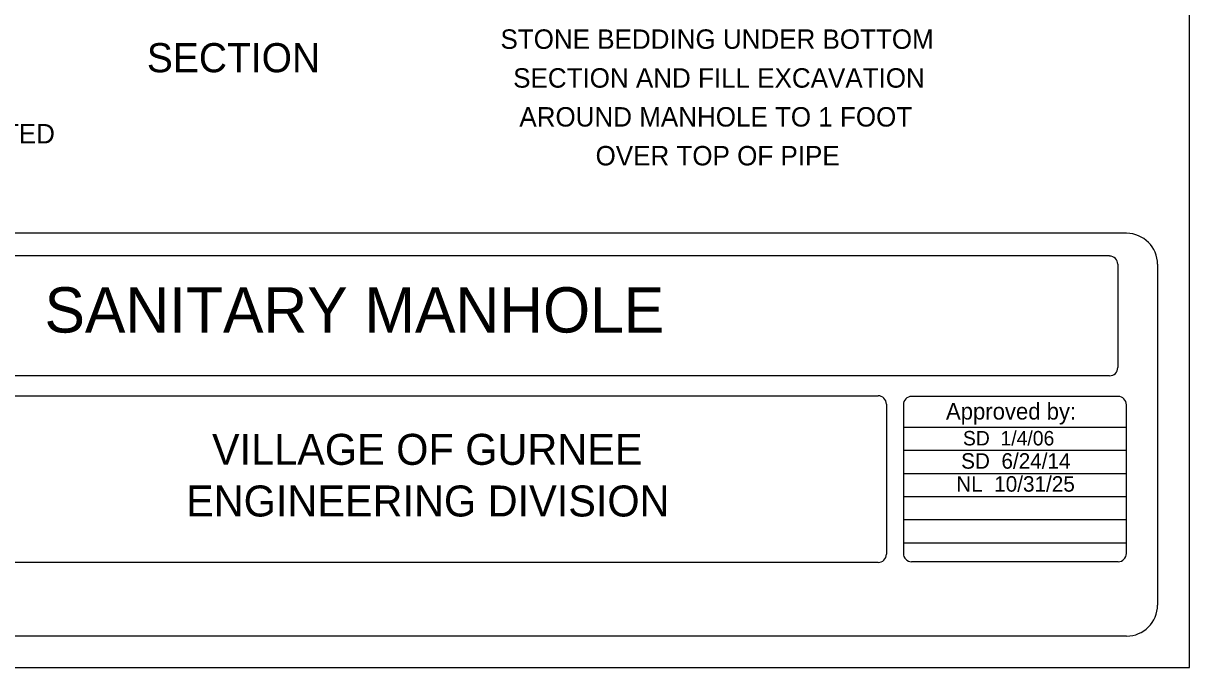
# Model space of a CAD drawing. Extents: x -2167 to -1935, y 1312 to 1612.
# Drawn here: x -2089.2 to -1935.4, y 1312.4 to 1397.4 of the extents above; entities that cross this region are included whole.
import ezdxf

# ---------------------------------------------------------------- set-up
doc = ezdxf.new("R2010")
doc.units = 0
for name, color, linetype in [('1', 7, 'Continuous'), ('Level 38', 7, 'Continuous'), ('Level 5', 7, 'Continuous')]:
    doc.layers.add(name, color=color, linetype=linetype)

msp = doc.modelspace()

# ---------------------------------------------------------------- linework, layer by layer
at = {"layer": '1'}
for p, q in [((-1943.76, 1369.72), (-2158.03, 1369.72)), ((-1946, 1366.73), (-2155.99, 1366.73)), ((-1944.91, 1365.64), (-1944.91, 1352.02)), ((-1939.67, 1365.64), (-1939.67, 1320.7)), ((-1946, 1350.93), (-2155.99, 1350.93)), ((-2096.48, 1348.3), (-1976.52, 1348.3)), ((-1975.43, 1347.21), (-1975.43, 1327.41)), ((-1944.87, 1348.21), (-1972.1, 1348.21)), ((-1973.19, 1347.12), (-1973.19, 1327.51)), ((-1943.78, 1327.51), (-1943.78, 1347.12)), ((-1943.78, 1344.12), (-1973.19, 1344.12)), ((-1943.78, 1341.07), (-1973.19, 1341.07)), ((-1943.78, 1338.02), (-1973.19, 1338.02)), ((-1943.78, 1334.97), (-1973.19, 1334.97)), ((-1943.78, 1331.92), (-1973.19, 1331.92)), ((-1943.78, 1328.87), (-1973.19, 1328.87)), ((-1976.52, 1326.32), (-2096.48, 1326.32)), ((-1944.87, 1326.42), (-1972.1, 1326.42)), ((-1943.76, 1316.61), (-2157.96, 1316.61))]:
    msp.add_line(p, q, dxfattribs=at)
msp.add_lwpolyline([(-2166.93, 1312.45), (-1935.44, 1312.45), (-1935.44, 1612.02), (-2166.93, 1612.02)], close=True, dxfattribs=at)
for centre, radius, start, end in [((-1943.76, 1365.63), 4.09, 0, 90), ((-1946, 1365.63), 1.09, 0, 90), ((-1946, 1352.02), 1.09, 270, 360), ((-1976.52, 1347.21), 1.09, 360, 90), ((-1972.1, 1347.12), 1.09, 90, 180), ((-1944.87, 1347.12), 1.09, 360, 90), ((-1976.52, 1327.41), 1.09, 270, 0), ((-1972.1, 1327.51), 1.09, 180, 270), ((-1944.87, 1327.51), 1.09, 270, 0), ((-1943.76, 1320.7), 4.09, 270, 360)]:
    msp.add_arc(centre, radius, start, end, dxfattribs=at)

# ---------------------------------------------------------------- texts
for s, height, p in [('STONE BEDDING UNDER BOTTOM', 2.563, (-2026.31, 1394.04)), ('SECTION', 3.845, (-2072.94, 1390.95)), ('SECTION AND FILL EXCAVATION', 2.563, (-2024.64, 1388.92)), ('AROUND MANHOLE TO 1 FOOT', 2.563, (-2023.82, 1383.79)), ('NOTE: EXTERNAL BAND TO BE INSPECTED', 2.563, (-2156.86, 1381.57)), ('OVER TOP OF PIPE', 2.563, (-2013.77, 1378.67)), ('SANITARY MANHOLE', 5.9771, (-2086.43, 1356.63)), ('Approved by:', 2.1787, (-1967.57, 1345.16)), ('VILLAGE OF GURNEE', 4.0851, (-2064.35, 1339.19)), ('ENGINEERING DIVISION', 4.0851, (-2067.76, 1332.38))]:
    msp.add_text(s, height=height, dxfattribs=at).set_placement(p)
at = {"layer": 'Level 38'}
for s, p in [('SD  6/24/14', (-1965.57, 1338.68)), ('NL  10/31/25', (-1966.22, 1335.65))]:
    msp.add_text(s, height=2.0426, dxfattribs=at).set_placement(p)
at = {"layer": 'Level 5'}
msp.add_text('SD  1/4/06', height=1.906, dxfattribs=at).set_placement((-1965.33, 1341.75))

doc.saveas('drawing.dxf')
